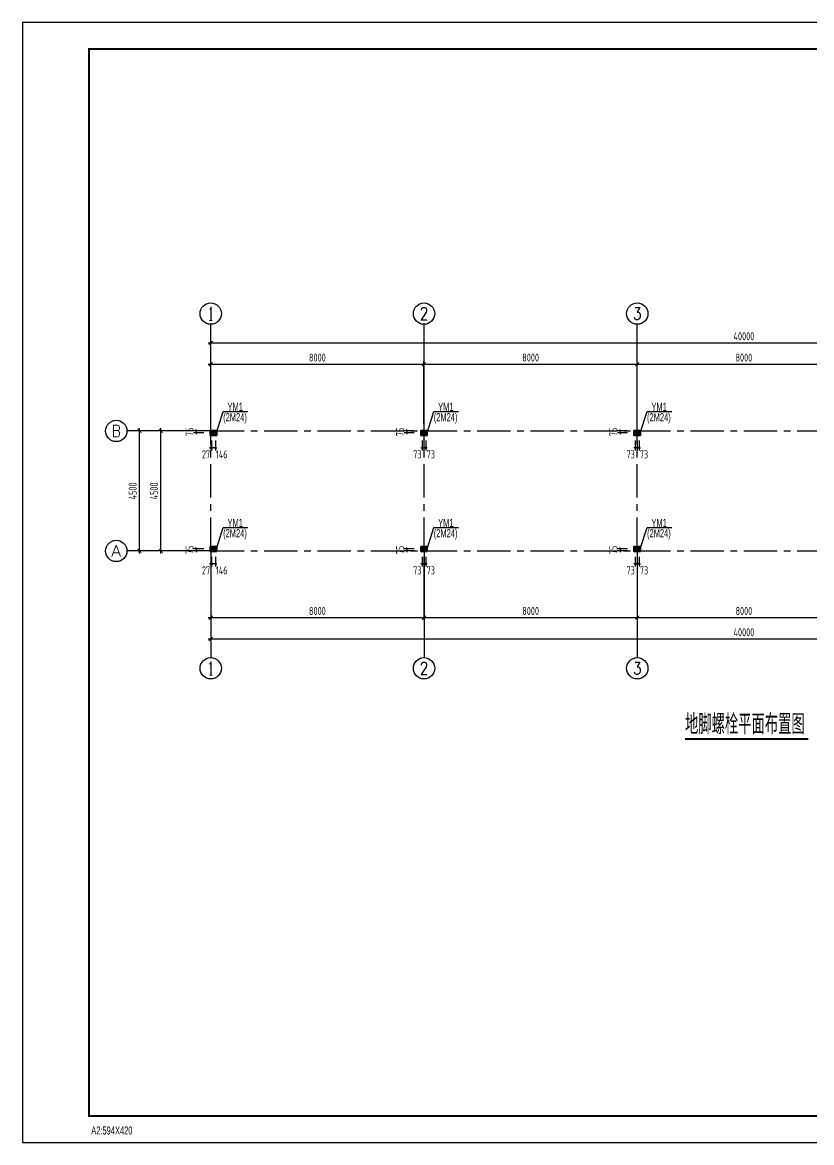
# Model space of a CAD drawing. Extents: x -544850 to 241437, y -10347 to 32059.
# Drawn here: x -189280 to -159675, y -10347 to 31653 of the extents above; entities that cross this region are included whole.
import ezdxf
from ezdxf.enums import TextEntityAlignment as Align

# ---------------------------------------------------------------- set-up
doc = ezdxf.new("R2010")
doc.units = 0
doc.header["$LTSCALE"] = 1000
doc.linetypes.add('CENTER', pattern=[2, 1.25, -0.25, 0.25, -0.25])
doc.layers.get('0').update_dxf_attribs({"linetype": 'CONTINUOUS'})
doc.layers.get('Defpoints').update_dxf_attribs({"linetype": 'CONTINUOUS'})
doc.layers.add('10', color=7, linetype='CONTINUOUS', lineweight=35)
doc.layers.add('20', color=2, linetype='CONTINUOUS', lineweight=35)
for name, color, linetype in [('AXIS', 253, 'CENTER'), ('AXIS_DIM', 3, 'CONTINUOUS'), ('DIM', 3, 'CONTINUOUS'), ('DIM_SYMB', 3, 'CONTINUOUS'), ('PUB_TEXT', 7, 'CONTINUOUS'), ('图框(锁住)', 7, 'CONTINUOUS')]:
    doc.layers.add(name, color=color, linetype=linetype)
doc.styles.add('_TCH_AXIS', font='COMPLEX', dxfattribs={"bigfont": 'GBCBIG'})
doc.styles.add('TSSD_Dimension', font='tssdeng.shx', dxfattribs={"width": 0.7, "bigfont": 'hztxt.shx'})
doc.styles.add('天和', font='天和字符.shx', dxfattribs={"width": 0.7, "bigfont": '天和汉字.shx'})
doc.dimstyles.new('TSSD_100_100', dxfattribs={"dimtxt": 300, "dimasz": 100, "dimexe": 100, "dimexo": 250, "dimgap": 100, "dimtad": 1, "dimdec": 0, "dimzin": 0, "dimdsep": 46, "dimtxsty": 'TSSD_Dimension', "dimblk": 'ARCHTICK', "dimblk1": 'ARCHTICK', "dimblk2": 'ARCHTICK', "dimcen": 0, "dimdle": 100, "dimclrt": 7, "dimadec": 0, "dimazin": 0, "dimtfac": 1, "dimtdec": 0, "dimtix": 1, "dimtmove": 2, "dimatfit": 3, "dimldrblk": 'ARCHTICK', "dimfxl": 0, "dimtolj": 1, "dimtzin": 0, "dimarcsym": 0})

# ---------------------------------------------------------------- blocks, each defined once
blk = doc.blocks.new('_ArchTick')
at = {"color": 0, "linetype": 'ByBlock', "const_width": 0.4}
blk.add_lwpolyline([(-0.71, -0.71), (0.71, 0.71)], dxfattribs=at)
blk = doc.blocks.new('*D159')
at = {"layer": 'AXIS_DIM', "color": 0, "lineweight": -2, "transparency": 16777216}
for p, q in [((-182315, 19636), (-142115, 19636)), ((-182215, 16586), (-182215, 19736)), ((-142215, 16586), (-142215, 19736))]:
    blk.add_line(p, q, dxfattribs=at)
at = {"layer": 'Defpoints', "color": 0, "transparency": 16777216}
for p in [(-142215, 19636), (-182215, 16336), (-142215, 16336)]:
    blk.add_point(p, dxfattribs=at)
at = {"layer": 'AXIS_DIM', "color": 0, "lineweight": -2, "transparency": 16777216, "xscale": 100, "yscale": 100, "zscale": 100, "rotation": 180}
blk.add_blockref('_ArchTick', (-182215, 19636), dxfattribs=at)
at = {"layer": 'AXIS_DIM', "color": 0, "lineweight": -2, "transparency": 16777216, "xscale": 100, "yscale": 100, "zscale": 100}
blk.add_blockref('_ArchTick', (-142215, 19636), dxfattribs=at)
at = {"layer": 'AXIS_DIM', "color": 7, "transparency": 16777216, "insert": (-162215, 19886), "char_height": 300, "attachment_point": 5, "style": 'TSSD_Dimension'}
blk.add_mtext('\\A1;40000', dxfattribs=at)
blk = doc.blocks.new('*D160')
at = {"layer": 'AXIS_DIM', "color": 0, "lineweight": -2, "transparency": 16777216}
for p, q in [((-182215, 16586), (-182215, 18936)), ((-174215, 16586), (-174215, 18936)), ((-182315, 18836), (-174115, 18836))]:
    blk.add_line(p, q, dxfattribs=at)
at = {"layer": 'Defpoints', "color": 0, "transparency": 16777216}
for p in [(-174215, 18836), (-182215, 16336), (-174215, 16336)]:
    blk.add_point(p, dxfattribs=at)
at = {"layer": 'AXIS_DIM', "color": 0, "lineweight": -2, "transparency": 16777216, "xscale": 100, "yscale": 100, "zscale": 100, "rotation": 180}
blk.add_blockref('_ArchTick', (-182215, 18836), dxfattribs=at)
at = {"layer": 'AXIS_DIM', "color": 0, "lineweight": -2, "transparency": 16777216, "xscale": 100, "yscale": 100, "zscale": 100}
blk.add_blockref('_ArchTick', (-174215, 18836), dxfattribs=at)
at = {"layer": 'AXIS_DIM', "color": 7, "transparency": 16777216, "insert": (-178215, 19086), "char_height": 300, "attachment_point": 5, "style": 'TSSD_Dimension'}
blk.add_mtext('\\A1;8000', dxfattribs=at)
blk = doc.blocks.new('*D161')
at = {"layer": 'AXIS_DIM', "color": 0, "lineweight": -2, "transparency": 16777216}
for p, q in [((-174215, 16586), (-174215, 18936)), ((-166215, 16586), (-166215, 18936)), ((-174315, 18836), (-166115, 18836))]:
    blk.add_line(p, q, dxfattribs=at)
at = {"layer": 'Defpoints', "color": 0, "transparency": 16777216}
for p in [(-166215, 18836), (-174215, 16336), (-166215, 16336)]:
    blk.add_point(p, dxfattribs=at)
at = {"layer": 'AXIS_DIM', "color": 0, "lineweight": -2, "transparency": 16777216, "xscale": 100, "yscale": 100, "zscale": 100, "rotation": 180}
blk.add_blockref('_ArchTick', (-174215, 18836), dxfattribs=at)
at = {"layer": 'AXIS_DIM', "color": 0, "lineweight": -2, "transparency": 16777216, "xscale": 100, "yscale": 100, "zscale": 100}
blk.add_blockref('_ArchTick', (-166215, 18836), dxfattribs=at)
at = {"layer": 'AXIS_DIM', "color": 7, "transparency": 16777216, "insert": (-170215, 19086), "char_height": 300, "attachment_point": 5, "style": 'TSSD_Dimension'}
blk.add_mtext('\\A1;8000', dxfattribs=at)
blk = doc.blocks.new('*D162')
at = {"layer": 'AXIS_DIM', "color": 0, "lineweight": -2, "transparency": 16777216}
for p, q in [((-166215, 16586), (-166215, 18936)), ((-158215, 16586), (-158215, 18936)), ((-166315, 18836), (-158115, 18836))]:
    blk.add_line(p, q, dxfattribs=at)
at = {"layer": 'Defpoints', "color": 0, "transparency": 16777216}
for p in [(-158215, 18836), (-166215, 16336), (-158215, 16336)]:
    blk.add_point(p, dxfattribs=at)
at = {"layer": 'AXIS_DIM', "color": 0, "lineweight": -2, "transparency": 16777216, "xscale": 100, "yscale": 100, "zscale": 100, "rotation": 180}
blk.add_blockref('_ArchTick', (-166215, 18836), dxfattribs=at)
at = {"layer": 'AXIS_DIM', "color": 0, "lineweight": -2, "transparency": 16777216, "xscale": 100, "yscale": 100, "zscale": 100}
blk.add_blockref('_ArchTick', (-158215, 18836), dxfattribs=at)
at = {"layer": 'AXIS_DIM', "color": 7, "transparency": 16777216, "insert": (-162215, 19086), "char_height": 300, "attachment_point": 5, "style": 'TSSD_Dimension'}
blk.add_mtext('\\A1;8000', dxfattribs=at)
blk = doc.blocks.new('*D165')
at = {"layer": 'AXIS_DIM', "color": 0, "lineweight": -2, "transparency": 16777216}
for p, q in [((-182215, 11586), (-182215, 9236)), ((-174215, 11586), (-174215, 9236)), ((-182315, 9336), (-174115, 9336))]:
    blk.add_line(p, q, dxfattribs=at)
at = {"layer": 'Defpoints', "color": 0, "transparency": 16777216}
for p in [(-182215, 11836), (-174215, 11836), (-174215, 9336)]:
    blk.add_point(p, dxfattribs=at)
at = {"layer": 'AXIS_DIM', "color": 0, "lineweight": -2, "transparency": 16777216, "xscale": 100, "yscale": 100, "zscale": 100, "rotation": 180}
blk.add_blockref('_ArchTick', (-182215, 9336), dxfattribs=at)
at = {"layer": 'AXIS_DIM', "color": 0, "lineweight": -2, "transparency": 16777216, "xscale": 100, "yscale": 100, "zscale": 100}
blk.add_blockref('_ArchTick', (-174215, 9336), dxfattribs=at)
at = {"layer": 'AXIS_DIM', "color": 7, "transparency": 16777216, "insert": (-178215, 9586), "char_height": 300, "attachment_point": 5, "style": 'TSSD_Dimension'}
blk.add_mtext('\\A1;8000', dxfattribs=at)
blk = doc.blocks.new('*D166')
at = {"layer": 'AXIS_DIM', "color": 0, "lineweight": -2, "transparency": 16777216}
for p, q in [((-174215, 11586), (-174215, 9236)), ((-166215, 11586), (-166215, 9236)), ((-174315, 9336), (-166115, 9336))]:
    blk.add_line(p, q, dxfattribs=at)
at = {"layer": 'Defpoints', "color": 0, "transparency": 16777216}
for p in [(-174215, 11836), (-166215, 11836), (-166215, 9336)]:
    blk.add_point(p, dxfattribs=at)
at = {"layer": 'AXIS_DIM', "color": 0, "lineweight": -2, "transparency": 16777216, "xscale": 100, "yscale": 100, "zscale": 100, "rotation": 180}
blk.add_blockref('_ArchTick', (-174215, 9336), dxfattribs=at)
at = {"layer": 'AXIS_DIM', "color": 0, "lineweight": -2, "transparency": 16777216, "xscale": 100, "yscale": 100, "zscale": 100}
blk.add_blockref('_ArchTick', (-166215, 9336), dxfattribs=at)
at = {"layer": 'AXIS_DIM', "color": 7, "transparency": 16777216, "insert": (-170215, 9586), "char_height": 300, "attachment_point": 5, "style": 'TSSD_Dimension'}
blk.add_mtext('\\A1;8000', dxfattribs=at)
blk = doc.blocks.new('*D167')
at = {"layer": 'AXIS_DIM', "color": 0, "lineweight": -2, "transparency": 16777216}
for p, q in [((-166215, 11586), (-166215, 9236)), ((-158215, 11586), (-158215, 9236)), ((-166315, 9336), (-158115, 9336))]:
    blk.add_line(p, q, dxfattribs=at)
at = {"layer": 'Defpoints', "color": 0, "transparency": 16777216}
for p in [(-166215, 11836), (-158215, 11836), (-158215, 9336)]:
    blk.add_point(p, dxfattribs=at)
at = {"layer": 'AXIS_DIM', "color": 0, "lineweight": -2, "transparency": 16777216, "xscale": 100, "yscale": 100, "zscale": 100, "rotation": 180}
blk.add_blockref('_ArchTick', (-166215, 9336), dxfattribs=at)
at = {"layer": 'AXIS_DIM', "color": 0, "lineweight": -2, "transparency": 16777216, "xscale": 100, "yscale": 100, "zscale": 100}
blk.add_blockref('_ArchTick', (-158215, 9336), dxfattribs=at)
at = {"layer": 'AXIS_DIM', "color": 7, "transparency": 16777216, "insert": (-162215, 9586), "char_height": 300, "attachment_point": 5, "style": 'TSSD_Dimension'}
blk.add_mtext('\\A1;8000', dxfattribs=at)
blk = doc.blocks.new('*D170')
at = {"layer": 'AXIS_DIM', "color": 0, "lineweight": -2, "transparency": 16777216}
for p, q in [((-182215, 11586), (-182215, 8436)), ((-142215, 11586), (-142215, 8436)), ((-182315, 8536), (-142115, 8536))]:
    blk.add_line(p, q, dxfattribs=at)
at = {"layer": 'Defpoints', "color": 0, "transparency": 16777216}
for p in [(-182215, 11836), (-142215, 11836), (-142215, 8536)]:
    blk.add_point(p, dxfattribs=at)
at = {"layer": 'AXIS_DIM', "color": 0, "lineweight": -2, "transparency": 16777216, "xscale": 100, "yscale": 100, "zscale": 100, "rotation": 180}
blk.add_blockref('_ArchTick', (-182215, 8536), dxfattribs=at)
at = {"layer": 'AXIS_DIM', "color": 0, "lineweight": -2, "transparency": 16777216, "xscale": 100, "yscale": 100, "zscale": 100}
blk.add_blockref('_ArchTick', (-142215, 8536), dxfattribs=at)
at = {"layer": 'AXIS_DIM', "color": 7, "transparency": 16777216, "insert": (-162215, 8786), "char_height": 300, "attachment_point": 5, "style": 'TSSD_Dimension'}
blk.add_mtext('\\A1;40000', dxfattribs=at)
blk = doc.blocks.new('*D171')
at = {"layer": 'AXIS_DIM', "color": 0, "lineweight": -2, "transparency": 16777216}
for p, q in [((-184092, 11736), (-184092, 16436)), ((-182465, 16336), (-184192, 16336)), ((-182465, 11836), (-184192, 11836))]:
    blk.add_line(p, q, dxfattribs=at)
at = {"layer": 'Defpoints', "color": 0, "transparency": 16777216}
for p in [(-184092, 16336), (-182215, 16336), (-182215, 11836)]:
    blk.add_point(p, dxfattribs=at)
at = {"layer": 'AXIS_DIM', "color": 0, "lineweight": -2, "transparency": 16777216, "xscale": 100, "yscale": 100, "zscale": 100}
for p, rotation in [((-184092, 16336), 90), ((-184092, 11836), 270)]:
    blk.add_blockref('_ArchTick', p, dxfattribs=dict(at, rotation=rotation))
at = {"layer": 'AXIS_DIM', "color": 7, "transparency": 16777216, "insert": (-184342, 14086), "char_height": 300, "attachment_point": 5, "rotation": 90, "style": 'TSSD_Dimension'}
blk.add_mtext('\\A1;4500', dxfattribs=at)
blk = doc.blocks.new('*D172')
at = {"layer": 'AXIS_DIM', "color": 0, "lineweight": -2, "transparency": 16777216}
for p, q in [((-184892, 11736), (-184892, 16436)), ((-182465, 16336), (-184992, 16336)), ((-182465, 11836), (-184992, 11836))]:
    blk.add_line(p, q, dxfattribs=at)
at = {"layer": 'Defpoints', "color": 0, "transparency": 16777216}
for p in [(-184892, 16336), (-182215, 16336), (-182215, 11836)]:
    blk.add_point(p, dxfattribs=at)
at = {"layer": 'AXIS_DIM', "color": 0, "lineweight": -2, "transparency": 16777216, "xscale": 100, "yscale": 100, "zscale": 100}
for p, rotation in [((-184892, 16336), 90), ((-184892, 11836), 270)]:
    blk.add_blockref('_ArchTick', p, dxfattribs=dict(at, rotation=rotation))
at = {"layer": 'AXIS_DIM', "color": 7, "transparency": 16777216, "insert": (-185142, 14086), "char_height": 300, "attachment_point": 5, "rotation": 90, "style": 'TSSD_Dimension'}
blk.add_mtext('\\A1;4500', dxfattribs=at)
blk = doc.blocks.new('*D173')
at = {"layer": 'Defpoints', "color": 0, "transparency": 16777216}
for p in [(-182761, 11836), (-182228, 11911), (-182228, 11836)]:
    blk.add_point(p, dxfattribs=at)
at = {"layer": 'DIM', "color": 0, "lineweight": -2, "transparency": 16777216}
for p, q in [((-182478, 11911), (-182861, 11911)), ((-182478, 11836), (-182861, 11836)), ((-182761, 11911), (-182761, 11961)), ((-182761, 11911), (-182761, 11836)), ((-182761, 11836), (-182761, 11786))]:
    blk.add_line(p, q, dxfattribs=at)
at = {"layer": 'DIM', "color": 0, "lineweight": -2, "transparency": 16777216, "xscale": 50, "yscale": 50, "zscale": 50}
for p, rotation in [((-182761, 11911), 270), ((-182761, 11836), 90)]:
    blk.add_blockref('_ArchTick', p, dxfattribs=dict(at, rotation=rotation))
at = {"layer": 'DIM', "color": 7, "transparency": 16777216, "insert": (-183011, 11873), "char_height": 300, "attachment_point": 5, "rotation": 90, "style": 'TSSD_Dimension'}
blk.add_mtext('\\A1;75', dxfattribs=at)
blk = doc.blocks.new('*D174')
at = {"layer": 'Defpoints', "color": 0, "transparency": 16777216}
for p in [(-182761, 16261), (-182228, 16336), (-182228, 16261)]:
    blk.add_point(p, dxfattribs=at)
at = {"layer": 'DIM', "color": 0, "lineweight": -2, "transparency": 16777216}
for p, q in [((-182761, 16336), (-182761, 16386)), ((-182478, 16336), (-182861, 16336)), ((-182478, 16261), (-182861, 16261)), ((-182761, 16336), (-182761, 16261)), ((-182761, 16261), (-182761, 16211))]:
    blk.add_line(p, q, dxfattribs=at)
at = {"layer": 'DIM', "color": 0, "lineweight": -2, "transparency": 16777216, "xscale": 50, "yscale": 50, "zscale": 50}
for p, rotation in [((-182761, 16336), 270), ((-182761, 16261), 90)]:
    blk.add_blockref('_ArchTick', p, dxfattribs=dict(at, rotation=rotation))
at = {"layer": 'DIM', "color": 7, "transparency": 16777216, "insert": (-183011, 16298), "char_height": 300, "attachment_point": 5, "rotation": 90, "style": 'TSSD_Dimension'}
blk.add_mtext('\\A1;75', dxfattribs=at)
blk = doc.blocks.new('*D175')
at = {"layer": 'Defpoints', "color": 0, "transparency": 16777216}
for p in [(-182188, 16221), (-182042, 16221), (-182188, 15707)]:
    blk.add_point(p, dxfattribs=at)
at = {"layer": 'DIM', "color": 0, "lineweight": -2, "transparency": 16777216}
for p, q in [((-182188, 15971), (-182188, 15607)), ((-182042, 15971), (-182042, 15607)), ((-182188, 15707), (-182238, 15707)), ((-182042, 15707), (-182188, 15707)), ((-182042, 15707), (-181992, 15707))]:
    blk.add_line(p, q, dxfattribs=at)
at = {"layer": 'DIM', "color": 0, "lineweight": -2, "transparency": 16777216, "xscale": 50, "yscale": 50, "zscale": 50}
blk.add_blockref('_ArchTick', (-182188, 15707), dxfattribs=at)
at = {"layer": 'DIM', "color": 0, "lineweight": -2, "transparency": 16777216, "xscale": 50, "yscale": 50, "zscale": 50, "rotation": 180}
blk.add_blockref('_ArchTick', (-182042, 15707), dxfattribs=at)
at = {"layer": 'DIM', "color": 7, "transparency": 16777216, "insert": (-181804, 15457), "char_height": 300, "attachment_point": 5, "style": 'TSSD_Dimension'}
blk.add_mtext('\\A1;146', dxfattribs=at)
blk = doc.blocks.new('*D176')
at = {"layer": 'Defpoints', "color": 0, "transparency": 16777216}
for p in [(-182215, 16221), (-182188, 16221), (-182215, 15707)]:
    blk.add_point(p, dxfattribs=at)
at = {"layer": 'DIM', "color": 0, "lineweight": -2, "transparency": 16777216}
for p, q in [((-182215, 15971), (-182215, 15607)), ((-182188, 15971), (-182188, 15607)), ((-182215, 15707), (-182265, 15707)), ((-182188, 15707), (-182215, 15707)), ((-182188, 15707), (-182138, 15707))]:
    blk.add_line(p, q, dxfattribs=at)
at = {"layer": 'DIM', "color": 0, "lineweight": -2, "transparency": 16777216, "xscale": 50, "yscale": 50, "zscale": 50}
blk.add_blockref('_ArchTick', (-182215, 15707), dxfattribs=at)
at = {"layer": 'DIM', "color": 0, "lineweight": -2, "transparency": 16777216, "xscale": 50, "yscale": 50, "zscale": 50, "rotation": 180}
blk.add_blockref('_ArchTick', (-182188, 15707), dxfattribs=at)
at = {"layer": 'DIM', "color": 7, "transparency": 16777216, "insert": (-182392, 15457), "char_height": 300, "attachment_point": 5, "style": 'TSSD_Dimension'}
blk.add_mtext('\\A1;27', dxfattribs=at)
blk = doc.blocks.new('*D177')
at = {"layer": 'Defpoints', "color": 0, "transparency": 16777216}
for p in [(-182188, 11871), (-182042, 11871), (-182188, 11357)]:
    blk.add_point(p, dxfattribs=at)
at = {"layer": 'DIM', "color": 0, "lineweight": -2, "transparency": 16777216}
for p, q in [((-182188, 11357), (-182238, 11357)), ((-182188, 11621), (-182188, 11257)), ((-182042, 11357), (-182188, 11357)), ((-182042, 11621), (-182042, 11257)), ((-182042, 11357), (-181992, 11357))]:
    blk.add_line(p, q, dxfattribs=at)
at = {"layer": 'DIM', "color": 0, "lineweight": -2, "transparency": 16777216, "xscale": 50, "yscale": 50, "zscale": 50}
blk.add_blockref('_ArchTick', (-182188, 11357), dxfattribs=at)
at = {"layer": 'DIM', "color": 0, "lineweight": -2, "transparency": 16777216, "xscale": 50, "yscale": 50, "zscale": 50, "rotation": 180}
blk.add_blockref('_ArchTick', (-182042, 11357), dxfattribs=at)
at = {"layer": 'DIM', "color": 7, "transparency": 16777216, "insert": (-181804, 11107), "char_height": 300, "attachment_point": 5, "style": 'TSSD_Dimension'}
blk.add_mtext('\\A1;146', dxfattribs=at)
blk = doc.blocks.new('*D178')
at = {"layer": 'Defpoints', "color": 0, "transparency": 16777216}
for p in [(-182215, 11871), (-182188, 11871), (-182215, 11357)]:
    blk.add_point(p, dxfattribs=at)
at = {"layer": 'DIM', "color": 0, "lineweight": -2, "transparency": 16777216}
for p, q in [((-182215, 11357), (-182265, 11357)), ((-182215, 11621), (-182215, 11257)), ((-182188, 11357), (-182215, 11357)), ((-182188, 11621), (-182188, 11257)), ((-182188, 11357), (-182138, 11357))]:
    blk.add_line(p, q, dxfattribs=at)
at = {"layer": 'DIM', "color": 0, "lineweight": -2, "transparency": 16777216, "xscale": 50, "yscale": 50, "zscale": 50}
blk.add_blockref('_ArchTick', (-182215, 11357), dxfattribs=at)
at = {"layer": 'DIM', "color": 0, "lineweight": -2, "transparency": 16777216, "xscale": 50, "yscale": 50, "zscale": 50, "rotation": 180}
blk.add_blockref('_ArchTick', (-182188, 11357), dxfattribs=at)
at = {"layer": 'DIM', "color": 7, "transparency": 16777216, "insert": (-182392, 11107), "char_height": 300, "attachment_point": 5, "style": 'TSSD_Dimension'}
blk.add_mtext('\\A1;27', dxfattribs=at)
blk = doc.blocks.new('*D179')
at = {"layer": 'Defpoints', "color": 0, "transparency": 16777216}
for p in [(-174861, 16261), (-174328, 16336), (-174328, 16261)]:
    blk.add_point(p, dxfattribs=at)
at = {"layer": 'DIM', "color": 0, "lineweight": -2, "transparency": 16777216}
for p, q in [((-174861, 16336), (-174861, 16386)), ((-174578, 16336), (-174961, 16336)), ((-174578, 16261), (-174961, 16261)), ((-174861, 16336), (-174861, 16261)), ((-174861, 16261), (-174861, 16211))]:
    blk.add_line(p, q, dxfattribs=at)
at = {"layer": 'DIM', "color": 0, "lineweight": -2, "transparency": 16777216, "xscale": 50, "yscale": 50, "zscale": 50}
for p, rotation in [((-174861, 16336), 270), ((-174861, 16261), 90)]:
    blk.add_blockref('_ArchTick', p, dxfattribs=dict(at, rotation=rotation))
at = {"layer": 'DIM', "color": 7, "transparency": 16777216, "insert": (-175111, 16298), "char_height": 300, "attachment_point": 5, "rotation": 90, "style": 'TSSD_Dimension'}
blk.add_mtext('\\A1;75', dxfattribs=at)
blk = doc.blocks.new('*D180')
at = {"layer": 'Defpoints', "color": 0, "transparency": 16777216}
for p in [(-174288, 16221), (-174215, 16221), (-174288, 15707)]:
    blk.add_point(p, dxfattribs=at)
at = {"layer": 'DIM', "color": 0, "lineweight": -2, "transparency": 16777216}
for p, q in [((-174288, 15971), (-174288, 15607)), ((-174215, 15971), (-174215, 15607)), ((-174288, 15707), (-174338, 15707)), ((-174215, 15707), (-174288, 15707)), ((-174215, 15707), (-174165, 15707))]:
    blk.add_line(p, q, dxfattribs=at)
at = {"layer": 'DIM', "color": 0, "lineweight": -2, "transparency": 16777216, "xscale": 50, "yscale": 50, "zscale": 50}
blk.add_blockref('_ArchTick', (-174288, 15707), dxfattribs=at)
at = {"layer": 'DIM', "color": 0, "lineweight": -2, "transparency": 16777216, "xscale": 50, "yscale": 50, "zscale": 50, "rotation": 180}
blk.add_blockref('_ArchTick', (-174215, 15707), dxfattribs=at)
at = {"layer": 'DIM', "color": 7, "transparency": 16777216, "insert": (-174465, 15457), "char_height": 300, "attachment_point": 5, "style": 'TSSD_Dimension'}
blk.add_mtext('\\A1;73', dxfattribs=at)
blk = doc.blocks.new('*D181')
at = {"layer": 'Defpoints', "color": 0, "transparency": 16777216}
for p in [(-174215, 16221), (-174142, 16221), (-174215, 15707)]:
    blk.add_point(p, dxfattribs=at)
at = {"layer": 'DIM', "color": 0, "lineweight": -2, "transparency": 16777216}
for p, q in [((-174215, 15971), (-174215, 15607)), ((-174142, 15971), (-174142, 15607)), ((-174215, 15707), (-174265, 15707)), ((-174142, 15707), (-174215, 15707)), ((-174142, 15707), (-174092, 15707))]:
    blk.add_line(p, q, dxfattribs=at)
at = {"layer": 'DIM', "color": 0, "lineweight": -2, "transparency": 16777216, "xscale": 50, "yscale": 50, "zscale": 50}
blk.add_blockref('_ArchTick', (-174215, 15707), dxfattribs=at)
at = {"layer": 'DIM', "color": 0, "lineweight": -2, "transparency": 16777216, "xscale": 50, "yscale": 50, "zscale": 50, "rotation": 180}
blk.add_blockref('_ArchTick', (-174142, 15707), dxfattribs=at)
at = {"layer": 'DIM', "color": 7, "transparency": 16777216, "insert": (-173964, 15457), "char_height": 300, "attachment_point": 5, "style": 'TSSD_Dimension'}
blk.add_mtext('\\A1;73', dxfattribs=at)
blk = doc.blocks.new('*D184')
at = {"layer": 'Defpoints', "color": 0, "transparency": 16777216}
for p in [(-174861, 11836), (-174328, 11911), (-174328, 11836)]:
    blk.add_point(p, dxfattribs=at)
at = {"layer": 'DIM', "color": 0, "lineweight": -2, "transparency": 16777216}
for p, q in [((-174578, 11911), (-174961, 11911)), ((-174578, 11836), (-174961, 11836)), ((-174861, 11911), (-174861, 11961)), ((-174861, 11911), (-174861, 11836)), ((-174861, 11836), (-174861, 11786))]:
    blk.add_line(p, q, dxfattribs=at)
at = {"layer": 'DIM', "color": 0, "lineweight": -2, "transparency": 16777216, "xscale": 50, "yscale": 50, "zscale": 50}
for p, rotation in [((-174861, 11911), 270), ((-174861, 11836), 90)]:
    blk.add_blockref('_ArchTick', p, dxfattribs=dict(at, rotation=rotation))
at = {"layer": 'DIM', "color": 7, "transparency": 16777216, "insert": (-175111, 11873), "char_height": 300, "attachment_point": 5, "rotation": 90, "style": 'TSSD_Dimension'}
blk.add_mtext('\\A1;75', dxfattribs=at)
blk = doc.blocks.new('*D182')
at = {"layer": 'Defpoints', "color": 0, "transparency": 16777216}
for p in [(-174288, 11871), (-174215, 11871), (-174288, 11357)]:
    blk.add_point(p, dxfattribs=at)
at = {"layer": 'DIM', "color": 0, "lineweight": -2, "transparency": 16777216}
for p, q in [((-174288, 11357), (-174338, 11357)), ((-174288, 11621), (-174288, 11257)), ((-174215, 11357), (-174288, 11357)), ((-174215, 11621), (-174215, 11257)), ((-174215, 11357), (-174165, 11357))]:
    blk.add_line(p, q, dxfattribs=at)
at = {"layer": 'DIM', "color": 0, "lineweight": -2, "transparency": 16777216, "xscale": 50, "yscale": 50, "zscale": 50}
blk.add_blockref('_ArchTick', (-174288, 11357), dxfattribs=at)
at = {"layer": 'DIM', "color": 0, "lineweight": -2, "transparency": 16777216, "xscale": 50, "yscale": 50, "zscale": 50, "rotation": 180}
blk.add_blockref('_ArchTick', (-174215, 11357), dxfattribs=at)
at = {"layer": 'DIM', "color": 7, "transparency": 16777216, "insert": (-174465, 11107), "char_height": 300, "attachment_point": 5, "style": 'TSSD_Dimension'}
blk.add_mtext('\\A1;73', dxfattribs=at)
blk = doc.blocks.new('*D183')
at = {"layer": 'Defpoints', "color": 0, "transparency": 16777216}
for p in [(-174215, 11871), (-174142, 11871), (-174215, 11357)]:
    blk.add_point(p, dxfattribs=at)
at = {"layer": 'DIM', "color": 0, "lineweight": -2, "transparency": 16777216}
for p, q in [((-174215, 11357), (-174265, 11357)), ((-174215, 11621), (-174215, 11257)), ((-174142, 11357), (-174215, 11357)), ((-174142, 11621), (-174142, 11257)), ((-174142, 11357), (-174092, 11357))]:
    blk.add_line(p, q, dxfattribs=at)
at = {"layer": 'DIM', "color": 0, "lineweight": -2, "transparency": 16777216, "xscale": 50, "yscale": 50, "zscale": 50}
blk.add_blockref('_ArchTick', (-174215, 11357), dxfattribs=at)
at = {"layer": 'DIM', "color": 0, "lineweight": -2, "transparency": 16777216, "xscale": 50, "yscale": 50, "zscale": 50, "rotation": 180}
blk.add_blockref('_ArchTick', (-174142, 11357), dxfattribs=at)
at = {"layer": 'DIM', "color": 7, "transparency": 16777216, "insert": (-173964, 11107), "char_height": 300, "attachment_point": 5, "style": 'TSSD_Dimension'}
blk.add_mtext('\\A1;73', dxfattribs=at)
blk = doc.blocks.new('*D190')
at = {"layer": 'Defpoints', "color": 0, "transparency": 16777216}
for p in [(-166861, 16261), (-166328, 16336), (-166328, 16261)]:
    blk.add_point(p, dxfattribs=at)
at = {"layer": 'DIM', "color": 0, "lineweight": -2, "transparency": 16777216}
for p, q in [((-166861, 16336), (-166861, 16386)), ((-166578, 16336), (-166961, 16336)), ((-166578, 16261), (-166961, 16261)), ((-166861, 16336), (-166861, 16261)), ((-166861, 16261), (-166861, 16211))]:
    blk.add_line(p, q, dxfattribs=at)
at = {"layer": 'DIM', "color": 0, "lineweight": -2, "transparency": 16777216, "xscale": 50, "yscale": 50, "zscale": 50}
for p, rotation in [((-166861, 16336), 270), ((-166861, 16261), 90)]:
    blk.add_blockref('_ArchTick', p, dxfattribs=dict(at, rotation=rotation))
at = {"layer": 'DIM', "color": 7, "transparency": 16777216, "insert": (-167111, 16298), "char_height": 300, "attachment_point": 5, "rotation": 90, "style": 'TSSD_Dimension'}
blk.add_mtext('\\A1;75', dxfattribs=at)
blk = doc.blocks.new('*D185')
at = {"layer": 'Defpoints', "color": 0, "transparency": 16777216}
for p in [(-166288, 16221), (-166215, 16221), (-166288, 15707)]:
    blk.add_point(p, dxfattribs=at)
at = {"layer": 'DIM', "color": 0, "lineweight": -2, "transparency": 16777216}
for p, q in [((-166288, 15971), (-166288, 15607)), ((-166215, 15971), (-166215, 15607)), ((-166288, 15707), (-166338, 15707)), ((-166215, 15707), (-166288, 15707)), ((-166215, 15707), (-166165, 15707))]:
    blk.add_line(p, q, dxfattribs=at)
at = {"layer": 'DIM', "color": 0, "lineweight": -2, "transparency": 16777216, "xscale": 50, "yscale": 50, "zscale": 50}
blk.add_blockref('_ArchTick', (-166288, 15707), dxfattribs=at)
at = {"layer": 'DIM', "color": 0, "lineweight": -2, "transparency": 16777216, "xscale": 50, "yscale": 50, "zscale": 50, "rotation": 180}
blk.add_blockref('_ArchTick', (-166215, 15707), dxfattribs=at)
at = {"layer": 'DIM', "color": 7, "transparency": 16777216, "insert": (-166465, 15457), "char_height": 300, "attachment_point": 5, "style": 'TSSD_Dimension'}
blk.add_mtext('\\A1;73', dxfattribs=at)
blk = doc.blocks.new('*D186')
at = {"layer": 'Defpoints', "color": 0, "transparency": 16777216}
for p in [(-166215, 16221), (-166142, 16221), (-166215, 15707)]:
    blk.add_point(p, dxfattribs=at)
at = {"layer": 'DIM', "color": 0, "lineweight": -2, "transparency": 16777216}
for p, q in [((-166215, 15971), (-166215, 15607)), ((-166142, 15971), (-166142, 15607)), ((-166215, 15707), (-166265, 15707)), ((-166142, 15707), (-166215, 15707)), ((-166142, 15707), (-166092, 15707))]:
    blk.add_line(p, q, dxfattribs=at)
at = {"layer": 'DIM', "color": 0, "lineweight": -2, "transparency": 16777216, "xscale": 50, "yscale": 50, "zscale": 50}
blk.add_blockref('_ArchTick', (-166215, 15707), dxfattribs=at)
at = {"layer": 'DIM', "color": 0, "lineweight": -2, "transparency": 16777216, "xscale": 50, "yscale": 50, "zscale": 50, "rotation": 180}
blk.add_blockref('_ArchTick', (-166142, 15707), dxfattribs=at)
at = {"layer": 'DIM', "color": 7, "transparency": 16777216, "insert": (-165964, 15457), "char_height": 300, "attachment_point": 5, "style": 'TSSD_Dimension'}
blk.add_mtext('\\A1;73', dxfattribs=at)
blk = doc.blocks.new('*D187')
at = {"layer": 'Defpoints', "color": 0, "transparency": 16777216}
for p in [(-166861, 11836), (-166328, 11911), (-166328, 11836)]:
    blk.add_point(p, dxfattribs=at)
at = {"layer": 'DIM', "color": 0, "lineweight": -2, "transparency": 16777216}
for p, q in [((-166578, 11911), (-166961, 11911)), ((-166578, 11836), (-166961, 11836)), ((-166861, 11911), (-166861, 11961)), ((-166861, 11911), (-166861, 11836)), ((-166861, 11836), (-166861, 11786))]:
    blk.add_line(p, q, dxfattribs=at)
at = {"layer": 'DIM', "color": 0, "lineweight": -2, "transparency": 16777216, "xscale": 50, "yscale": 50, "zscale": 50}
for p, rotation in [((-166861, 11911), 270), ((-166861, 11836), 90)]:
    blk.add_blockref('_ArchTick', p, dxfattribs=dict(at, rotation=rotation))
at = {"layer": 'DIM', "color": 7, "transparency": 16777216, "insert": (-167111, 11873), "char_height": 300, "attachment_point": 5, "rotation": 90, "style": 'TSSD_Dimension'}
blk.add_mtext('\\A1;75', dxfattribs=at)
blk = doc.blocks.new('*D188')
at = {"layer": 'Defpoints', "color": 0, "transparency": 16777216}
for p in [(-166288, 11871), (-166215, 11871), (-166288, 11357)]:
    blk.add_point(p, dxfattribs=at)
at = {"layer": 'DIM', "color": 0, "lineweight": -2, "transparency": 16777216}
for p, q in [((-166288, 11357), (-166338, 11357)), ((-166288, 11621), (-166288, 11257)), ((-166215, 11357), (-166288, 11357)), ((-166215, 11621), (-166215, 11257)), ((-166215, 11357), (-166165, 11357))]:
    blk.add_line(p, q, dxfattribs=at)
at = {"layer": 'DIM', "color": 0, "lineweight": -2, "transparency": 16777216, "xscale": 50, "yscale": 50, "zscale": 50}
blk.add_blockref('_ArchTick', (-166288, 11357), dxfattribs=at)
at = {"layer": 'DIM', "color": 0, "lineweight": -2, "transparency": 16777216, "xscale": 50, "yscale": 50, "zscale": 50, "rotation": 180}
blk.add_blockref('_ArchTick', (-166215, 11357), dxfattribs=at)
at = {"layer": 'DIM', "color": 7, "transparency": 16777216, "insert": (-166465, 11107), "char_height": 300, "attachment_point": 5, "style": 'TSSD_Dimension'}
blk.add_mtext('\\A1;73', dxfattribs=at)
blk = doc.blocks.new('*D189')
at = {"layer": 'Defpoints', "color": 0, "transparency": 16777216}
for p in [(-166215, 11871), (-166142, 11871), (-166215, 11357)]:
    blk.add_point(p, dxfattribs=at)
at = {"layer": 'DIM', "color": 0, "lineweight": -2, "transparency": 16777216}
for p, q in [((-166215, 11357), (-166265, 11357)), ((-166215, 11621), (-166215, 11257)), ((-166142, 11357), (-166215, 11357)), ((-166142, 11621), (-166142, 11257)), ((-166142, 11357), (-166092, 11357))]:
    blk.add_line(p, q, dxfattribs=at)
at = {"layer": 'DIM', "color": 0, "lineweight": -2, "transparency": 16777216, "xscale": 50, "yscale": 50, "zscale": 50}
blk.add_blockref('_ArchTick', (-166215, 11357), dxfattribs=at)
at = {"layer": 'DIM', "color": 0, "lineweight": -2, "transparency": 16777216, "xscale": 50, "yscale": 50, "zscale": 50, "rotation": 180}
blk.add_blockref('_ArchTick', (-166142, 11357), dxfattribs=at)
at = {"layer": 'DIM', "color": 7, "transparency": 16777216, "insert": (-165964, 11107), "char_height": 300, "attachment_point": 5, "style": 'TSSD_Dimension'}
blk.add_mtext('\\A1;73', dxfattribs=at)
blk = doc.blocks.new('FDTERTER')
at = {"layer": '图框(锁住)', "color": 3, "linetype": 'Continuous'}
for p, q in [((59385, 41988), (-15, 41988)), ((-15, 41988), (-15, -12)), ((-15, -12), (59385, -12))]:
    blk.add_line(p, q, dxfattribs=at)
at = {"layer": '图框(锁住)', "linetype": 'Continuous', "const_width": 80}
blk.add_lwpolyline([(58385, 39888), (58385, 40988), (2485, 40988), (2485, 988), (58385, 988)], close=True, dxfattribs=at)
at = {"layer": '图框(锁住)', "color": 3, "linetype": 'Continuous', "style": '天和', "width": 0.7}
blk.add_text('A2:594X420', height=300, dxfattribs=at).set_placement((2567, 292))

msp = doc.modelspace()

# ---------------------------------------------------------------- linework, layer by layer
at = {"layer": '10', "lineweight": 18, "ltscale": 100}
for p, q in [((-182227.6, 16260.8), (-182147.6, 16260.8)), ((-182187.6, 16300.8), (-182187.6, 16220.8)), ((-182081.6, 16260.8), (-182001.6, 16260.8)), ((-182041.6, 16300.8), (-182041.6, 16220.8)), ((-174327.6, 16260.8), (-174247.6, 16260.8)), ((-174287.6, 16300.8), (-174287.6, 16220.8)), ((-174181.6, 16260.8), (-174101.6, 16260.8)), ((-174141.6, 16300.8), (-174141.6, 16220.8)), ((-166327.6, 16260.8), (-166247.6, 16260.8)), ((-166287.6, 16300.8), (-166287.6, 16220.8)), ((-166181.6, 16260.8), (-166101.6, 16260.8)), ((-166141.6, 16300.8), (-166141.6, 16220.8)), ((-182227.6, 11910.8), (-182147.6, 11910.8)), ((-182187.6, 11950.8), (-182187.6, 11870.8)), ((-182081.6, 11910.8), (-182001.6, 11910.8)), ((-182041.6, 11950.8), (-182041.6, 11870.8)), ((-174327.6, 11910.8), (-174247.6, 11910.8)), ((-174287.6, 11950.8), (-174287.6, 11870.8)), ((-174181.6, 11910.8), (-174101.6, 11910.8)), ((-174141.6, 11950.8), (-174141.6, 11870.8)), ((-166327.6, 11910.8), (-166247.6, 11910.8)), ((-166287.6, 11950.8), (-166287.6, 11870.8)), ((-166181.6, 11910.8), (-166101.6, 11910.8)), ((-166141.6, 11950.8), (-166141.6, 11870.8))]:
    msp.add_line(p, q, dxfattribs=at)
at = {"layer": '10', "color": 3, "ltscale": 100}
for p, q in [((-182214.6, 16335.8), (-182214.6, 16315.8)), ((-182014.6, 16335.8), (-182214.6, 16335.8)), ((-182214.6, 16315.8), (-182014.6, 16315.8)), ((-182214.6, 16205.8), (-182214.6, 16185.8)), ((-182014.6, 16205.8), (-182214.6, 16205.8)), ((-182214.6, 16185.8), (-182014.6, 16185.8)), ((-182124.6, 16315.8), (-182124.6, 16205.8)), ((-182104.6, 16315.8), (-182104.6, 16205.8)), ((-182014.6, 16315.8), (-182014.6, 16335.8)), ((-182014.6, 16185.8), (-182014.6, 16205.8)), ((-174314.6, 16335.8), (-174314.6, 16315.8)), ((-174114.6, 16335.8), (-174314.6, 16335.8)), ((-174314.6, 16315.8), (-174114.6, 16315.8)), ((-174314.6, 16205.8), (-174314.6, 16185.8)), ((-174114.6, 16205.8), (-174314.6, 16205.8)), ((-174314.6, 16185.8), (-174114.6, 16185.8)), ((-174224.6, 16315.8), (-174224.6, 16205.8)), ((-174204.6, 16315.8), (-174204.6, 16205.8)), ((-174114.6, 16315.8), (-174114.6, 16335.8)), ((-174114.6, 16185.8), (-174114.6, 16205.8)), ((-166314.6, 16335.8), (-166314.6, 16315.8)), ((-166114.6, 16335.8), (-166314.6, 16335.8)), ((-166314.6, 16315.8), (-166114.6, 16315.8)), ((-166314.6, 16205.8), (-166314.6, 16185.8)), ((-166114.6, 16205.8), (-166314.6, 16205.8)), ((-166314.6, 16185.8), (-166114.6, 16185.8)), ((-166224.6, 16315.8), (-166224.6, 16205.8)), ((-166204.6, 16315.8), (-166204.6, 16205.8)), ((-166114.6, 16315.8), (-166114.6, 16335.8)), ((-166114.6, 16185.8), (-166114.6, 16205.8)), ((-182214.6, 11985.8), (-182214.6, 11965.8)), ((-182014.6, 11985.8), (-182214.6, 11985.8)), ((-182214.6, 11965.8), (-182014.6, 11965.8)), ((-182214.6, 11855.8), (-182214.6, 11835.8)), ((-182014.6, 11855.8), (-182214.6, 11855.8)), ((-182214.6, 11835.8), (-182014.6, 11835.8)), ((-182124.6, 11965.8), (-182124.6, 11855.8)), ((-182104.6, 11965.8), (-182104.6, 11855.8)), ((-182014.6, 11965.8), (-182014.6, 11985.8)), ((-182014.6, 11835.8), (-182014.6, 11855.8)), ((-174314.6, 11985.8), (-174314.6, 11965.8)), ((-174114.6, 11985.8), (-174314.6, 11985.8)), ((-174314.6, 11965.8), (-174114.6, 11965.8)), ((-174314.6, 11855.8), (-174314.6, 11835.8)), ((-174114.6, 11855.8), (-174314.6, 11855.8)), ((-174314.6, 11835.8), (-174114.6, 11835.8)), ((-174224.6, 11965.8), (-174224.6, 11855.8)), ((-174204.6, 11965.8), (-174204.6, 11855.8)), ((-174114.6, 11965.8), (-174114.6, 11985.8)), ((-174114.6, 11835.8), (-174114.6, 11855.8)), ((-166314.6, 11985.8), (-166314.6, 11965.8)), ((-166114.6, 11985.8), (-166314.6, 11985.8)), ((-166314.6, 11965.8), (-166114.6, 11965.8)), ((-166314.6, 11855.8), (-166314.6, 11835.8)), ((-166114.6, 11855.8), (-166314.6, 11855.8)), ((-166314.6, 11835.8), (-166114.6, 11835.8)), ((-166224.6, 11965.8), (-166224.6, 11855.8)), ((-166204.6, 11965.8), (-166204.6, 11855.8)), ((-166114.6, 11965.8), (-166114.6, 11985.8)), ((-166114.6, 11835.8), (-166114.6, 11855.8))]:
    msp.add_line(p, q, dxfattribs=at)
at = {"layer": '10', "color": 1, "ltscale": 100}
for points in [[(-182187.6, 16250.8, 20, 20, 1), (-182187.6, 16270.8, 20, 20, 1)], [(-182041.6, 16250.8, 20, 20, 1), (-182041.6, 16270.8, 20, 20, 1)], [(-174287.6, 16250.8, 20, 20, 1), (-174287.6, 16270.8, 20, 20, 1)], [(-174141.6, 16250.8, 20, 20, 1), (-174141.6, 16270.8, 20, 20, 1)], [(-166287.6, 16250.8, 20, 20, 1), (-166287.6, 16270.8, 20, 20, 1)], [(-166141.6, 16250.8, 20, 20, 1), (-166141.6, 16270.8, 20, 20, 1)], [(-182187.6, 11900.8, 20, 20, 1), (-182187.6, 11920.8, 20, 20, 1)], [(-182041.6, 11900.8, 20, 20, 1), (-182041.6, 11920.8, 20, 20, 1)], [(-174287.6, 11900.8, 20, 20, 1), (-174287.6, 11920.8, 20, 20, 1)], [(-174141.6, 11900.8, 20, 20, 1), (-174141.6, 11920.8, 20, 20, 1)], [(-166287.6, 11900.8, 20, 20, 1), (-166287.6, 11920.8, 20, 20, 1)], [(-166141.6, 11900.8, 20, 20, 1), (-166141.6, 11920.8, 20, 20, 1)]]:
    msp.add_lwpolyline(points, format="xyseb", close=True, dxfattribs=at)
at = {"layer": '20', "ltscale": 100}
for p, q in [((-182237.6, 16355.8), (-182237.6, 16165.8)), ((-181991.6, 16355.8), (-182237.6, 16355.8)), ((-182237.6, 16165.8), (-181991.6, 16165.8)), ((-181991.6, 16165.8), (-181991.6, 16355.8)), ((-174337.6, 16355.8), (-174337.6, 16165.8)), ((-174091.6, 16355.8), (-174337.6, 16355.8)), ((-174337.6, 16165.8), (-174091.6, 16165.8)), ((-174091.6, 16165.8), (-174091.6, 16355.8)), ((-166337.6, 16355.8), (-166337.6, 16165.8)), ((-166091.6, 16355.8), (-166337.6, 16355.8)), ((-166337.6, 16165.8), (-166091.6, 16165.8)), ((-166091.6, 16165.8), (-166091.6, 16355.8)), ((-182237.6, 12005.8), (-182237.6, 11815.8)), ((-181991.6, 12005.8), (-182237.6, 12005.8)), ((-182237.6, 11815.8), (-181991.6, 11815.8)), ((-181991.6, 11815.8), (-181991.6, 12005.8)), ((-174337.6, 12005.8), (-174337.6, 11815.8)), ((-174091.6, 12005.8), (-174337.6, 12005.8)), ((-174337.6, 11815.8), (-174091.6, 11815.8)), ((-174091.6, 11815.8), (-174091.6, 12005.8)), ((-166337.6, 12005.8), (-166337.6, 11815.8)), ((-166091.6, 12005.8), (-166337.6, 12005.8)), ((-166337.6, 11815.8), (-166091.6, 11815.8)), ((-166091.6, 11815.8), (-166091.6, 12005.8))]:
    msp.add_line(p, q, dxfattribs=at)
at = {"layer": 'AXIS'}
for p, q in [((-182214.6, 11835.8), (-182214.6, 16335.8)), ((-182214.6, 16335.8), (-142214.6, 16335.8)), ((-174214.6, 11835.8), (-174214.6, 16335.8)), ((-166214.6, 11835.8), (-166214.6, 16335.8)), ((-182214.6, 11835.8), (-142214.6, 11835.8))]:
    msp.add_line(p, q, dxfattribs=at)
at = {"layer": 'AXIS_DIM'}
for p, q in [((-182214.6, 16335.8), (-182214.6, 20335.8)), ((-174214.6, 16335.8), (-174214.6, 20335.8)), ((-166214.6, 16335.8), (-166214.6, 20335.8)), ((-182214.6, 16335.8), (-185357.9, 16335.8)), ((-182214.6, 11835.8), (-185357.9, 11835.8)), ((-182214.6, 11835.8), (-182214.6, 7835.8)), ((-174214.6, 11835.8), (-174214.6, 7835.8)), ((-166214.6, 11835.8), (-166214.6, 7835.8))]:
    msp.add_line(p, q, dxfattribs=at)
for centre in [(-182214.6, 20735.8), (-174214.6, 20735.8), (-166214.6, 20735.8), (-185757.9, 16335.8), (-185757.9, 11835.8), (-182214.6, 7435.8), (-174214.6, 7435.8), (-166214.6, 7435.8)]:
    msp.add_circle(centre, 400, dxfattribs=at)
at = {"layer": 'DIM_SYMB', "const_width": 70, "elevation": -400}
msp.add_lwpolyline([(-164425.2, 4785.3), (-159803.2, 4785.3)], dxfattribs=at)
at = {"layer": 'PUB_TEXT'}
for points in [[(-182001.6, 16260.8), (-181745.8, 17063.4), (-180821.6, 17063.4)], [(-174101.6, 16260.8), (-173845.8, 17063.4), (-172921.6, 17063.4)], [(-166101.6, 16260.8), (-165845.8, 17063.4), (-164921.6, 17063.4)], [(-182001.6, 11910.8), (-181745.8, 12713.4), (-180821.6, 12713.4)], [(-174101.6, 11910.8), (-173845.8, 12713.4), (-172921.6, 12713.4)], [(-166101.6, 11910.8), (-165845.8, 12713.4), (-164921.6, 12713.4)]]:
    msp.add_lwpolyline(points, dxfattribs=at)

# ---------------------------------------------------------------- block references
at = {"linetype": 'Continuous'}
msp.add_blockref('FDTERTER', (-189264.7, -10334.8), dxfattribs=at)

# ---------------------------------------------------------------- texts
at = {"layer": 'AXIS_DIM', "style": '_TCH_AXIS'}
for s, height, p, p2 in [('1', 514.7, (-182324.9, 20478.4), (-182104.3, 20478.4)), ('2', 465.9, (-174369.9, 20502.8), (-174059.2, 20502.8)), ('3', 465.9, (-166369.9, 20502.8), (-166059.2, 20502.8)), ('B', 435.3, (-185934, 16118.1), (-185581.7, 16118.1)), ('A', 425.2, (-185940.1, 11623.2), (-185575.6, 11623.2)), ('1', 514.7, (-182324.9, 7178.4), (-182104.3, 7178.4)), ('2', 465.9, (-174369.9, 7202.8), (-174059.2, 7202.8)), ('3', 465.9, (-166369.9, 7202.8), (-166059.2, 7202.8))]:
    msp.add_text(s, height=height, dxfattribs=at).set_placement(p, p2, align=Align.FIT)
at = {"layer": 'PUB_TEXT', "style": '天和', "width": 0.7}
for s, height, p in [('YM1', 300, (-181584.5, 17089.1)), ('YM1', 300, (-173684.5, 17089.1)), ('YM1', 300, (-165684.5, 17089.1)), ('(2M24)', 300, (-181749.1, 16701.3)), ('(2M24)', 300, (-173849.1, 16701.3)), ('(2M24)', 300, (-165849.1, 16701.3)), ('YM1', 300, (-181584.5, 12739.1)), ('YM1', 300, (-173684.5, 12739.1)), ('YM1', 300, (-165684.5, 12739.1)), ('(2M24)', 300, (-181749.1, 12351.3)), ('(2M24)', 300, (-173849.1, 12351.3)), ('(2M24)', 300, (-165849.1, 12351.3)), ('地脚螺栓平面布置图', 750.42, (-164425.2, 4964, -525.1))]:
    msp.add_text(s, height=height, dxfattribs=at).set_placement(p)

# ---------------------------------------------------------------- dimensions: what is measured, and where the dimension line sits
at = {"layer": 'AXIS_DIM'}
for p1, p2, distance, picture, middle in [((-182214.6, 16335.8), (-142214.6, 16335.8), 3300, '*D159', (-162214.6, 19885.8)), ((-182214.6, 16335.8), (-174214.6, 16335.8), 2500, '*D160', (-178214.6, 19085.8)), ((-174214.6, 16335.8), (-166214.6, 16335.8), 2500, '*D161', (-170214.6, 19085.8)), ((-166214.6, 16335.8), (-158214.6, 16335.8), 2500, '*D162', (-162214.6, 19085.8)), ((-182214.6, 11835.8), (-182214.6, 16335.8), 2677.7, '*D172', (-185142.3, 14085.8)), ((-182214.6, 11835.8), (-182214.6, 16335.8), 1877.7, '*D171', (-184342.3, 14085.8)), ((-182214.6, 11835.8), (-174214.6, 11835.8), -2500, '*D165', (-178214.6, 9585.8)), ((-182214.6, 11835.8), (-142214.6, 11835.8), -3300, '*D170', (-162214.6, 8785.8)), ((-174214.6, 11835.8), (-166214.6, 11835.8), -2500, '*D166', (-170214.6, 9585.8)), ((-166214.6, 11835.8), (-158214.6, 11835.8), -2500, '*D167', (-162214.6, 9585.8))]:
    dim = msp.add_aligned_dim(p1=p1, p2=p2, distance=distance, dimstyle='TSSD_100_100', dxfattribs=at)
    dim.commit()
    dim.dimension.update_dxf_attribs({"geometry": picture, "text_midpoint": middle})
at = {"layer": 'DIM'}
for base, p1, p2, picture, middle in [((-182761.4, 16260.8), (-182227.6, 16335.8), (-182227.6, 16260.8), '*D174', (-183011.4, 16298.3)), ((-174861.4, 16260.8), (-174327.6, 16335.8), (-174327.6, 16260.8), '*D179', (-175111.4, 16298.3)), ((-166861.4, 16260.8), (-166327.6, 16335.8), (-166327.6, 16260.8), '*D190', (-167111.4, 16298.3)), ((-182761.4, 11835.8), (-182227.6, 11910.8), (-182227.6, 11835.8), '*D173', (-183011.4, 11873.3)), ((-174861.4, 11835.8), (-174327.6, 11910.8), (-174327.6, 11835.8), '*D184', (-175111.4, 11873.3)), ((-166861.4, 11835.8), (-166327.6, 11910.8), (-166327.6, 11835.8), '*D187', (-167111.4, 11873.3))]:
    dim = msp.add_linear_dim(base=base, p1=p1, p2=p2, angle=90, dimstyle='TSSD_100_100', override={"dimasz": 50}, dxfattribs=at)
    dim.commit()
    dim.dimension.update_dxf_attribs({"geometry": picture, "text_midpoint": middle})
for base, p1, p2, picture, middle in [((-182214.6, 15706.8), (-182187.6, 16220.8), (-182214.6, 16220.8), '*D176', (-182391.9, 15456.8)), ((-182187.6, 15706.8), (-182041.6, 16220.8), (-182187.6, 16220.8), '*D175', (-181803.7, 15456.8)), ((-174287.6, 15706.8), (-174214.6, 16220.8), (-174287.6, 16220.8), '*D180', (-174464.9, 15456.8)), ((-174214.6, 15706.8), (-174141.6, 16220.8), (-174214.6, 16220.8), '*D181', (-173964.2, 15456.8)), ((-166287.6, 15706.8), (-166214.6, 16220.8), (-166287.6, 16220.8), '*D185', (-166464.9, 15456.8)), ((-166214.6, 15706.8), (-166141.6, 16220.8), (-166214.6, 16220.8), '*D186', (-165964.2, 15456.8)), ((-182214.6, 11356.8), (-182187.6, 11870.8), (-182214.6, 11870.8), '*D178', (-182391.9, 11106.8)), ((-182187.6, 11356.8), (-182041.6, 11870.8), (-182187.6, 11870.8), '*D177', (-181803.7, 11106.8)), ((-174287.6, 11356.8), (-174214.6, 11870.8), (-174287.6, 11870.8), '*D182', (-174464.9, 11106.8)), ((-174214.6, 11356.8), (-174141.6, 11870.8), (-174214.6, 11870.8), '*D183', (-173964.2, 11106.8)), ((-166287.6, 11356.8), (-166214.6, 11870.8), (-166287.6, 11870.8), '*D188', (-166464.9, 11106.8)), ((-166214.6, 11356.8), (-166141.6, 11870.8), (-166214.6, 11870.8), '*D189', (-165964.2, 11106.8))]:
    dim = msp.add_linear_dim(base=base, p1=p1, p2=p2, dimstyle='TSSD_100_100', override={"dimasz": 50}, dxfattribs=at)
    dim.commit()
    dim.dimension.update_dxf_attribs({"geometry": picture, "text_midpoint": middle, "dimtype": 160})

doc.saveas('drawing.dxf')
